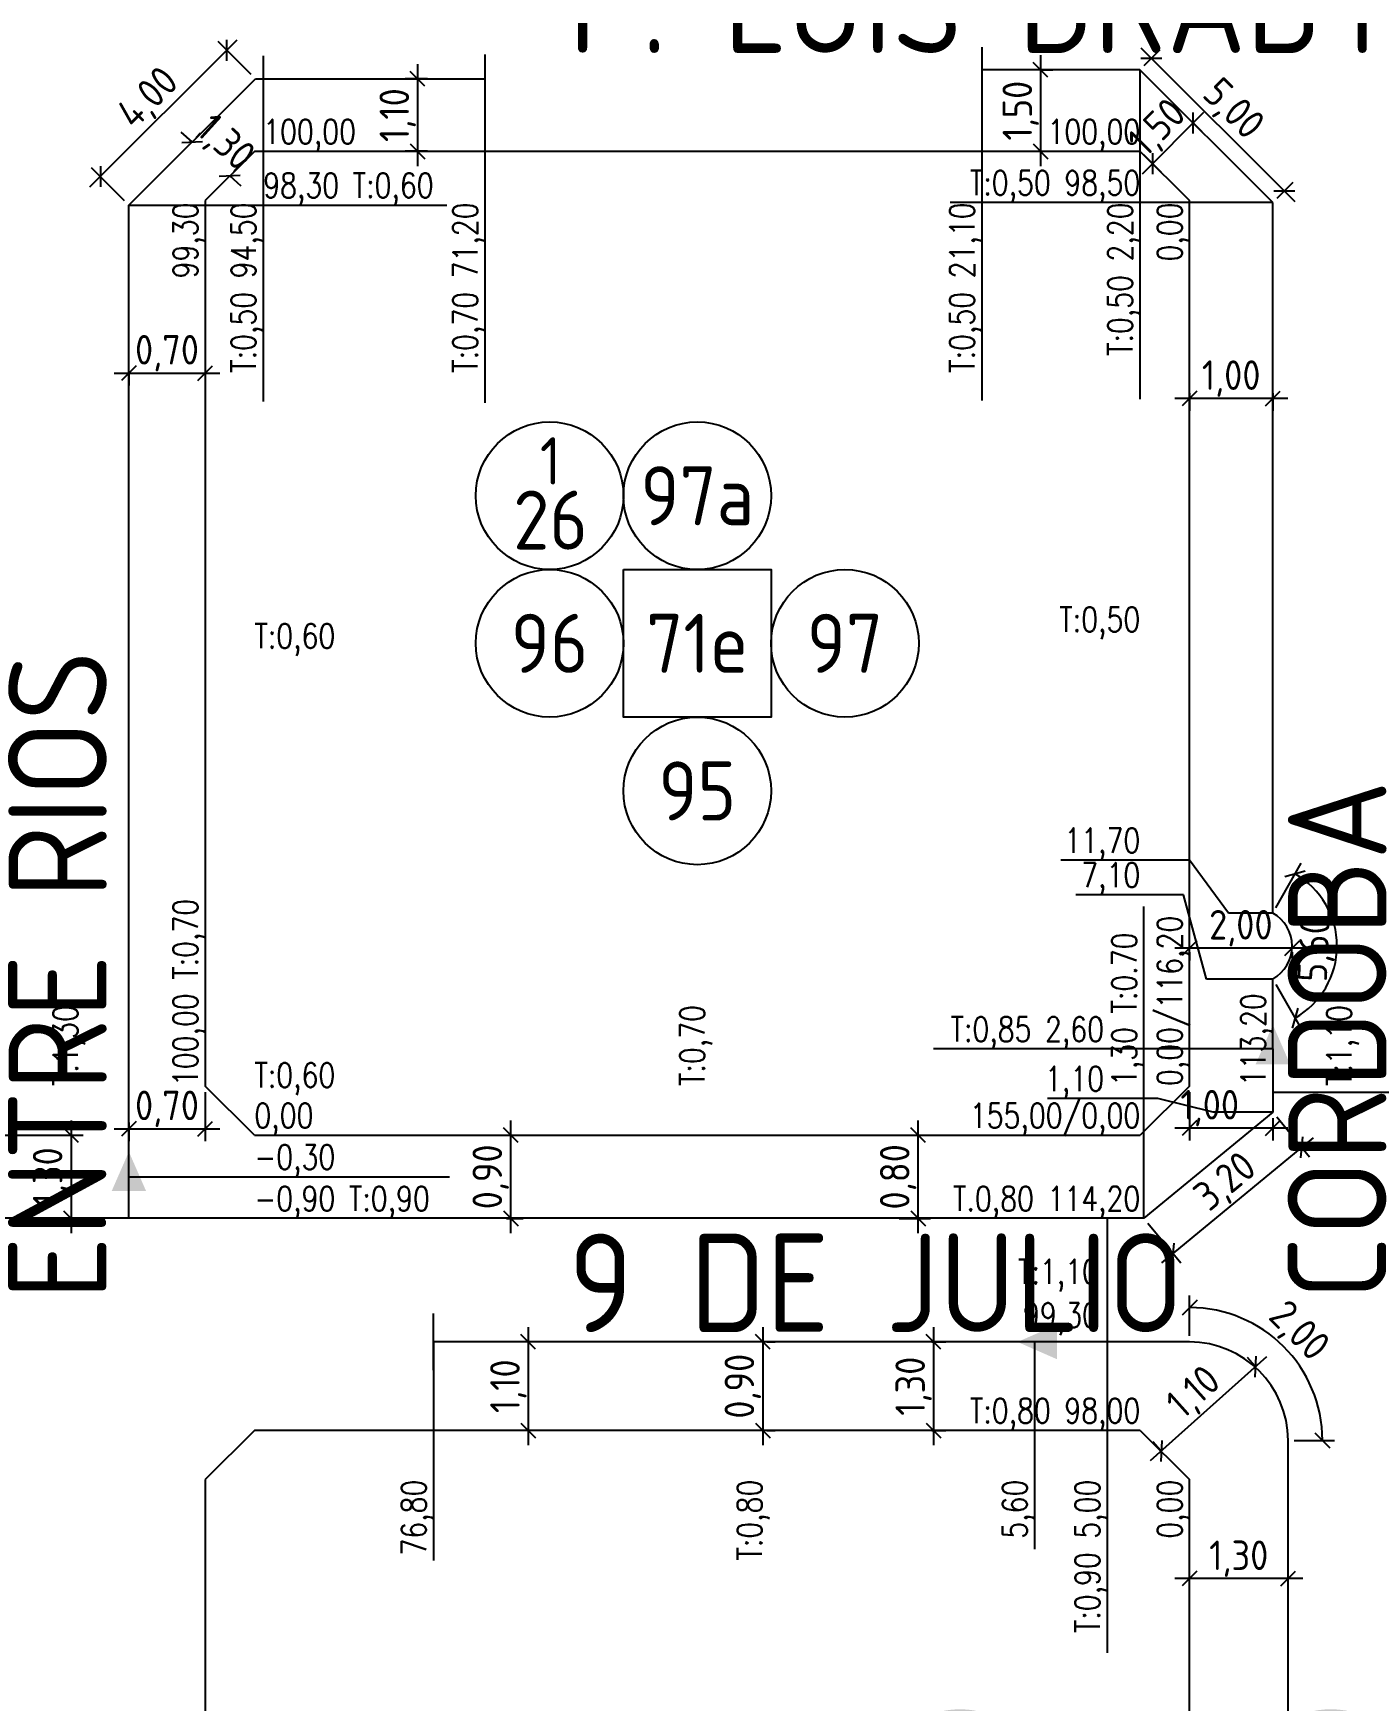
# Model space of a CAD drawing. Extents: x -48 to 13651, y -112 to 3468.
# Drawn here: x 1364.8 to 1500.2, y 1831.7 to 2001.1 of the extents above; entities that cross this region are included whole.
import ezdxf
from ezdxf.enums import TextEntityAlignment as Align

# ---------------------------------------------------------------- set-up
doc = ezdxf.new("R2010")
doc.units = 0
doc.header["$LTSCALE"] = 6
doc.header["$MEASUREMENT"] = 0
doc.linetypes.add('DOT2', pattern=[3.175, 0, -3.175])
doc.linetypes.add('HIDDEN', pattern=[0.375, 0.25, -0.125])
doc.layers.get('0').update_dxf_attribs({"linetype": 'CONTINUOUS'})
doc.layers.get('DEFPOINTS').update_dxf_attribs({"linetype": 'CONTINUOUS'})
for name, color, linetype in [('50', 41, 'CONTINUOUS'), ('63', 171, 'CONTINUOUS'), ('A50', 40, 'CONTINUOUS'), ('CAS', 7, 'CONTINUOUS'), ('CAÑERIA SIN CROQUIS', 210, 'HIDDEN'), ('COTA', 2, 'CONTINUOUS'), ('MANZANAS', 7, 'CONTINUOUS'), ('NUMERO-CROQUIS', 13, 'CONTINUOUS'), ('NUMERO-MANZANA', 4, 'CONTINUOUS'), ('PROGRESIVA', 60, 'CONTINUOUS'), ('RADIO', 4, 'DOT2'), ('REDUCCIONES', 13, 'CONTINUOUS')]:
    doc.layers.add(name, color=color, linetype=linetype)
doc.layers.add('ATENCION', color=7, linetype='CONTINUOUS', plot=False)
doc.styles.add('ABADIMTCONDE', font='isocp.shx')
doc.styles.add('GEOSLAB703LTBT', font='isocp.shx', dxfattribs={"width": 0.9, "height": 8})
doc.styles.add('ROMANS', font='romans.shx', dxfattribs={"width": 0.8, "height": 2.5})
doc.dimstyles.new('COTA02', dxfattribs={"dimtxt": 3, "dimasz": 1.5, "dimexe": 1.25, "dimexo": 0.625, "dimgap": 0.3, "dimtad": 1, "dimtoh": 1, "dimdsep": 46, "dimlunit": 6, "dimtxsty": 'ABADIMTCONDE', "dimblk1": 'OBLIQUE', "dimblk2": 'OBLIQUE', "dimsah": 1, "dimcen": 2.5, "dimdle": 1.5, "dimclrd": 60, "dimclre": 60, "dimclrt": 256, "dimadec": 0, "dimazin": 0, "dimtfac": 1, "dimtix": 1, "dimtofl": 0, "dimtmove": 0, "dimatfit": 0, "dimldrblk": 'OBLIQUE', "dimfxl": 1, "dimtolj": 1, "dimtzin": 0, "dimarcsym": 0})

# ---------------------------------------------------------------- blocks, each defined once
blk = doc.blocks.new('CUPLARED')
at = {"layer": 'REDUCCIONES'}
blk.add_lwpolyline([(4, 0, 0, 3.5, 0), (0, 0, 3.5, 3.5, 0)], format="xyseb", dxfattribs=at)
blk = doc.blocks.new('_OBLIQUE')
at = {"color": 0, "linetype": 'ByBlock'}
blk.add_line((-0.5, -0.5), (0.5, 0.5), dxfattribs=at)
blk = doc.blocks.new('*D418')
at = {"layer": 'COTA', "color": 60, "lineweight": -2, "transparency": 16777216}
for p, q in [((1491.1, 1891.01), (1494.44, 1886.96)), ((1494.81, 1888.88), (1479.39, 1876.18)), ((1478, 1880.22), (1481.34, 1876.17))]:
    blk.add_line(p, q, dxfattribs=at)
at = {"layer": 'DEFPOINTS', "color": 0, "transparency": 16777216}
for p in [(1490.71, 1891.5), (1477.61, 1880.7), (1480.55, 1877.13)]:
    blk.add_point(p, dxfattribs=at)
at = {"layer": 'COTA', "color": 60, "lineweight": -2, "transparency": 16777216, "xscale": 1.5, "yscale": 1.5, "zscale": 1.5}
for p, rotation in [((1493.65, 1887.92), 39.48043256383065), ((1480.55, 1877.13), 219.4804325638306)]:
    blk.add_blockref('_OBLIQUE', p, dxfattribs=dict(at, rotation=rotation))
at = {"layer": 'COTA', "transparency": 16777216, "insert": (1486.02, 1884.26), "char_height": 3, "attachment_point": 5, "rotation": 39.4804, "style": 'ABADIMTCONDE'}
blk.add_mtext('\\A1;3,20', dxfattribs=at)
blk = doc.blocks.new('*D419')
at = {"layer": 'COTA', "color": 60, "lineweight": -2, "transparency": 16777216}
for p, q in [((1454.67, 1879.2), (1454.67, 1890.65)), ((1452.75, 1889.15), (1455.92, 1889.15)), ((1452.75, 1880.7), (1455.92, 1880.7))]:
    blk.add_line(p, q, dxfattribs=at)
at = {"layer": 'DEFPOINTS', "color": 0, "transparency": 16777216}
for p in [(1452.13, 1889.15), (1454.67, 1889.15), (1452.13, 1880.7)]:
    blk.add_point(p, dxfattribs=at)
at = {"layer": 'COTA', "color": 60, "lineweight": -2, "transparency": 16777216, "xscale": 1.5, "yscale": 1.5, "zscale": 1.5}
for p, rotation in [((1454.67, 1889.15), 90), ((1454.67, 1880.7), 270)]:
    blk.add_blockref('_OBLIQUE', p, dxfattribs=dict(at, rotation=rotation))
at = {"layer": 'COTA', "transparency": 16777216, "insert": (1452.64, 1884.92), "char_height": 3, "attachment_point": 5, "rotation": 90, "style": 'ABADIMTCONDE'}
blk.add_mtext('\\A1;0,80', dxfattribs=at)
blk = doc.blocks.new('*D420')
at = {"layer": 'COTA', "color": 60, "lineweight": -2, "transparency": 16777216}
for p, q in [((1413.28, 1879.2), (1413.28, 1890.65)), ((1412.84, 1889.15), (1414.53, 1889.15)), ((1412.84, 1880.7), (1414.53, 1880.7))]:
    blk.add_line(p, q, dxfattribs=at)
at = {"layer": 'DEFPOINTS', "color": 0, "transparency": 16777216}
for p in [(1412.22, 1889.15), (1413.28, 1889.15), (1412.22, 1880.7)]:
    blk.add_point(p, dxfattribs=at)
at = {"layer": 'COTA', "color": 60, "lineweight": -2, "transparency": 16777216, "xscale": 1.5, "yscale": 1.5, "zscale": 1.5}
for p, rotation in [((1413.28, 1889.15), 90), ((1413.28, 1880.7), 270)]:
    blk.add_blockref('_OBLIQUE', p, dxfattribs=dict(at, rotation=rotation))
at = {"layer": 'COTA', "transparency": 16777216, "insert": (1411.25, 1884.92), "char_height": 3, "attachment_point": 5, "rotation": 90, "style": 'ABADIMTCONDE'}
blk.add_mtext('\\A1;0,90', dxfattribs=at)
blk = doc.blocks.new('*D421')
at = {"layer": 'COTA', "color": 60, "lineweight": -2, "transparency": 16777216}
for p, q in [((1382.23, 1893.52), (1382.23, 1888.55)), ((1372.99, 1889.8), (1383.73, 1889.8)), ((1374.49, 1890.43), (1374.49, 1888.55))]:
    blk.add_line(p, q, dxfattribs=at)
at = {"layer": 'DEFPOINTS', "color": 0, "transparency": 16777216}
for p in [(1382.23, 1894.15), (1374.49, 1891.05), (1382.23, 1889.8)]:
    blk.add_point(p, dxfattribs=at)
at = {"layer": 'COTA', "color": 60, "lineweight": -2, "transparency": 16777216, "xscale": 1.5, "yscale": 1.5, "zscale": 1.5, "rotation": 180}
blk.add_blockref('_OBLIQUE', (1374.49, 1889.8), dxfattribs=at)
at = {"layer": 'COTA', "color": 60, "lineweight": -2, "transparency": 16777216, "xscale": 1.5, "yscale": 1.5, "zscale": 1.5}
blk.add_blockref('_OBLIQUE', (1382.23, 1889.8), dxfattribs=at)
at = {"layer": 'COTA', "transparency": 16777216, "insert": (1378.36, 1891.83), "char_height": 3, "attachment_point": 5, "style": 'ABADIMTCONDE'}
blk.add_mtext('\\A1;0,70', dxfattribs=at)
blk = doc.blocks.new('*D422')
at = {"layer": 'COTA', "color": 60, "lineweight": -2, "transparency": 16777216}
for p, q in [((1372.99, 1966.6), (1383.73, 1966.6)), ((1374.49, 1966.61), (1374.49, 1965.35)), ((1382.23, 1966.61), (1382.23, 1965.35))]:
    blk.add_line(p, q, dxfattribs=at)
at = {"layer": 'DEFPOINTS', "color": 0, "transparency": 16777216}
for p in [(1374.49, 1967.24), (1382.23, 1967.24), (1382.23, 1966.6)]:
    blk.add_point(p, dxfattribs=at)
at = {"layer": 'COTA', "color": 60, "lineweight": -2, "transparency": 16777216, "xscale": 1.5, "yscale": 1.5, "zscale": 1.5, "rotation": 180}
blk.add_blockref('_OBLIQUE', (1374.49, 1966.6), dxfattribs=at)
at = {"layer": 'COTA', "color": 60, "lineweight": -2, "transparency": 16777216, "xscale": 1.5, "yscale": 1.5, "zscale": 1.5}
blk.add_blockref('_OBLIQUE', (1382.23, 1966.6), dxfattribs=at)
at = {"layer": 'COTA', "transparency": 16777216, "insert": (1378.36, 1968.63), "char_height": 3, "attachment_point": 5, "style": 'ABADIMTCONDE'}
blk.add_mtext('\\A1;0,70', dxfattribs=at)
blk = doc.blocks.new('*D423')
at = {"layer": 'COTA', "color": 60, "lineweight": -2, "transparency": 16777216}
for p, q in [((1380.91, 1990.1), (1379.8, 1991.1)), ((1381.33, 1990.56), (1381.75, 1991.03)), ((1384.73, 1986.65), (1385.85, 1985.64)), ((1385.15, 1987.11), (1385.57, 1987.57))]:
    blk.add_line(p, q, dxfattribs=at)
at = {"layer": 'DEFPOINTS', "color": 0, "transparency": 16777216}
for p in [(1380.91, 1990.1), (1384.73, 1986.65), (1384.73, 1986.65)]:
    blk.add_point(p, dxfattribs=at)
at = {"layer": 'COTA', "color": 60, "lineweight": -2, "transparency": 16777216, "xscale": 1.5, "yscale": 1.5, "zscale": 1.5}
for p, rotation in [((1380.91, 1990.1), 317.8885287002057), ((1384.73, 1986.65), 137.8885287002056)]:
    blk.add_blockref('_OBLIQUE', p, dxfattribs=dict(at, rotation=rotation))
at = {"layer": 'COTA', "transparency": 16777216, "insert": (1384.18, 1989.87), "char_height": 3, "attachment_point": 5, "rotation": 317.8885, "style": 'ABADIMTCONDE'}
blk.add_mtext('\\A1;1,30', dxfattribs=at)
blk = doc.blocks.new('*D424')
at = {"layer": 'COTA', "color": 60, "lineweight": -2, "transparency": 16777216}
for p, q in [((1370.53, 1985.53), (1385.5, 2000.48)), ((1386.9, 1996.96), (1383.55, 2000.3)), ((1374.05, 1984.13), (1370.7, 1987.47))]:
    blk.add_line(p, q, dxfattribs=at)
at = {"layer": 'DEFPOINTS', "color": 0, "transparency": 16777216}
for p in [(1384.44, 1999.42), (1387.34, 1996.51), (1374.49, 1983.68)]:
    blk.add_point(p, dxfattribs=at)
at = {"layer": 'COTA', "color": 60, "lineweight": -2, "transparency": 16777216, "xscale": 1.5, "yscale": 1.5, "zscale": 1.5}
for p, rotation in [((1384.44, 1999.42), 44.95704374503679), ((1371.59, 1986.59), 224.9570437450368)]:
    blk.add_blockref('_OBLIQUE', p, dxfattribs=dict(at, rotation=rotation))
at = {"layer": 'COTA', "transparency": 16777216, "insert": (1376.57, 1994.43), "char_height": 3, "attachment_point": 5, "rotation": 44.957, "style": 'ABADIMTCONDE'}
blk.add_mtext('\\A1;4,00', dxfattribs=at)
blk = doc.blocks.new('*D426')
at = {"layer": 'COTA', "color": 60, "lineweight": -2, "transparency": 16777216}
for p, q in [((1403.82, 1998.01), (1403.82, 1987.65)), ((1404.81, 1996.51), (1402.57, 1996.51)), ((1404.81, 1989.15), (1402.57, 1989.15))]:
    blk.add_line(p, q, dxfattribs=at)
at = {"layer": 'DEFPOINTS', "color": 0, "transparency": 16777216}
for p in [(1405.43, 1996.51), (1403.82, 1989.15), (1405.43, 1989.15)]:
    blk.add_point(p, dxfattribs=at)
at = {"layer": 'COTA', "color": 60, "lineweight": -2, "transparency": 16777216, "xscale": 1.5, "yscale": 1.5, "zscale": 1.5}
for p, rotation in [((1403.82, 1996.51), 90), ((1403.82, 1989.15), 270)]:
    blk.add_blockref('_OBLIQUE', p, dxfattribs=dict(at, rotation=rotation))
at = {"layer": 'COTA', "transparency": 16777216, "insert": (1401.8, 1992.83), "char_height": 3, "attachment_point": 5, "rotation": 90, "style": 'ABADIMTCONDE'}
blk.add_mtext('\\A1;1,10', dxfattribs=at)
blk = doc.blocks.new('*D427')
at = {"layer": 'COTA', "color": 60, "lineweight": -2, "transparency": 16777216}
for p, q in [((1467.11, 1998.92), (1467.11, 1987.65)), ((1467.07, 1997.42), (1468.36, 1997.42)), ((1467.07, 1989.15), (1468.36, 1989.15))]:
    blk.add_line(p, q, dxfattribs=at)
at = {"layer": 'DEFPOINTS', "color": 0, "transparency": 16777216}
for p in [(1466.45, 1997.42), (1466.45, 1989.15), (1467.11, 1989.15)]:
    blk.add_point(p, dxfattribs=at)
at = {"layer": 'COTA', "color": 60, "lineweight": -2, "transparency": 16777216, "xscale": 1.5, "yscale": 1.5, "zscale": 1.5}
for p, rotation in [((1467.11, 1997.42), 90), ((1467.11, 1989.15), 270)]:
    blk.add_blockref('_OBLIQUE', p, dxfattribs=dict(at, rotation=rotation))
at = {"layer": 'COTA', "transparency": 16777216, "insert": (1465.09, 1993.28), "char_height": 3, "attachment_point": 5, "rotation": 90, "style": 'ABADIMTCONDE'}
blk.add_mtext('\\A1;1,50', dxfattribs=at)
blk = doc.blocks.new('*D428')
at = {"layer": 'COTA', "color": 60, "lineweight": -2, "transparency": 16777216}
for p, q in [((1483.67, 1993.08), (1477.43, 1986.83)), ((1483.51, 1991.12), (1481.73, 1992.9)), ((1479.38, 1987), (1477.6, 1988.78))]:
    blk.add_line(p, q, dxfattribs=at)
at = {"layer": 'DEFPOINTS', "color": 0, "transparency": 16777216}
for p in [(1483.95, 1990.68), (1478.49, 1987.89), (1479.82, 1986.56)]:
    blk.add_point(p, dxfattribs=at)
at = {"layer": 'COTA', "color": 60, "lineweight": -2, "transparency": 16777216, "xscale": 1.5, "yscale": 1.5, "zscale": 1.5}
for p, rotation in [((1482.61, 1992.02), 45), ((1478.49, 1987.89), 225)]:
    blk.add_blockref('_OBLIQUE', p, dxfattribs=dict(at, rotation=rotation))
at = {"layer": 'COTA', "transparency": 16777216, "insert": (1479.12, 1991.39), "char_height": 3, "attachment_point": 5, "rotation": 45, "style": 'ABADIMTCONDE'}
blk.add_mtext('\\A1;1,50', dxfattribs=at)
blk = doc.blocks.new('*D429')
at = {"layer": 'COTA', "color": 60, "lineweight": -2, "transparency": 16777216}
for p, q in [((1477.3, 1999.65), (1492.94, 1984.06)), ((1477.63, 1997.86), (1479.24, 1999.48)), ((1491.15, 1984.39), (1492.76, 1986.01))]:
    blk.add_line(p, q, dxfattribs=at)
at = {"layer": 'DEFPOINTS', "color": 0, "transparency": 16777216}
for p in [(1477.19, 1997.42), (1491.88, 1985.12), (1490.71, 1983.95)]:
    blk.add_point(p, dxfattribs=at)
at = {"layer": 'COTA', "color": 60, "lineweight": -2, "transparency": 16777216, "xscale": 1.5, "yscale": 1.5, "zscale": 1.5}
for p, rotation in [((1478.36, 1998.59), 135.0958082203382), ((1491.88, 1985.12), 315.0958082203382)]:
    blk.add_blockref('_OBLIQUE', p, dxfattribs=dict(at, rotation=rotation))
at = {"layer": 'COTA', "transparency": 16777216, "insert": (1486.55, 1993.29), "char_height": 3, "attachment_point": 5, "rotation": 315.0958, "style": 'ABADIMTCONDE'}
blk.add_mtext('\\A1;5,00', dxfattribs=at)
blk = doc.blocks.new('*D430')
at = {"layer": 'COTA', "color": 60, "lineweight": -2, "transparency": 16777216}
for p, q in [((1492.21, 1964.02), (1480.73, 1964.02)), ((1482.23, 1964.57), (1482.23, 1962.77)), ((1490.71, 1964.57), (1490.71, 1962.77))]:
    blk.add_line(p, q, dxfattribs=at)
at = {"layer": 'DEFPOINTS', "color": 0, "transparency": 16777216}
for p in [(1482.23, 1965.19), (1482.23, 1964.02), (1490.71, 1965.19)]:
    blk.add_point(p, dxfattribs=at)
at = {"layer": 'COTA', "color": 60, "lineweight": -2, "transparency": 16777216, "xscale": 1.5, "yscale": 1.5, "zscale": 1.5, "rotation": 180}
blk.add_blockref('_OBLIQUE', (1482.23, 1964.02), dxfattribs=at)
at = {"layer": 'COTA', "color": 60, "lineweight": -2, "transparency": 16777216, "xscale": 1.5, "yscale": 1.5, "zscale": 1.5}
blk.add_blockref('_OBLIQUE', (1490.71, 1964.02), dxfattribs=at)
at = {"layer": 'COTA', "transparency": 16777216, "insert": (1486.47, 1966.05), "char_height": 3, "attachment_point": 5, "style": 'ABADIMTCONDE'}
blk.add_mtext('\\A1;1,00', dxfattribs=at)
blk = doc.blocks.new('*D431')
at = {"layer": 'COTA', "color": 60, "lineweight": -2, "transparency": 16777216}
for p, q in [((1494.16, 1908.16), (1480.73, 1908.16)), ((1482.23, 1907.75), (1482.23, 1906.91)), ((1492.66, 1907.75), (1492.66, 1906.91))]:
    blk.add_line(p, q, dxfattribs=at)
at = {"layer": 'DEFPOINTS', "color": 0, "transparency": 16777216}
for p in [(1482.23, 1908.38), (1482.23, 1908.16), (1492.66, 1908.38)]:
    blk.add_point(p, dxfattribs=at)
at = {"layer": 'COTA', "color": 60, "lineweight": -2, "transparency": 16777216, "xscale": 1.5, "yscale": 1.5, "zscale": 1.5, "rotation": 180}
blk.add_blockref('_OBLIQUE', (1482.23, 1908.16), dxfattribs=at)
at = {"layer": 'COTA', "color": 60, "lineweight": -2, "transparency": 16777216, "xscale": 1.5, "yscale": 1.5, "zscale": 1.5}
blk.add_blockref('_OBLIQUE', (1492.66, 1908.16), dxfattribs=at)
at = {"layer": 'COTA', "transparency": 16777216, "insert": (1487.45, 1910.19), "char_height": 3, "attachment_point": 5, "style": 'ABADIMTCONDE'}
blk.add_mtext('\\A1;2,00', dxfattribs=at)
blk = doc.blocks.new('*D432')
at = {"layer": 'COTA', "color": 60, "lineweight": -2, "transparency": 16777216}
for p, q in [((1491.01, 1912.27), (1493.58, 1916.79)), ((1491.01, 1904.48), (1493.58, 1899.97))]:
    blk.add_line(p, q, dxfattribs=at)
blk.add_arc((1488.8, 1908.38), 8.42, 299.6145, 60.3855, dxfattribs=at)
at = {"layer": 'DEFPOINTS', "color": 0, "transparency": 16777216}
for p in [(1490.71, 1911.73), (1496.71, 1911.28), (1488.8, 1908.38), (1490.71, 1905.02)]:
    blk.add_point(p, dxfattribs=at)
at = {"layer": 'COTA', "color": 60, "lineweight": -2, "transparency": 16777216, "xscale": 1.5, "yscale": 1.5, "zscale": 1.5}
for p, rotation in [((1492.96, 1915.7), 150.385496131167), ((1492.96, 1901.05), 209.6145038688406)]:
    blk.add_blockref('_OBLIQUE', p, dxfattribs=dict(at, rotation=rotation))
at = {"layer": 'COTA', "transparency": 16777216, "insert": (1495.19, 1908.06), "char_height": 3, "attachment_point": 5, "rotation": 87.1734, "style": 'ABADIMTCONDE'}
blk.add_mtext('\\A1;5,60', dxfattribs=at)
blk = doc.blocks.new('*D527')
at = {"layer": 'COTA', "color": 60, "lineweight": -2, "transparency": 16777216}
for p, q in [((1415.06, 1869.64), (1415.06, 1857.65)), ((1414.44, 1868.14), (1413.81, 1868.14)), ((1414.44, 1859.15), (1413.81, 1859.15))]:
    blk.add_line(p, q, dxfattribs=at)
at = {"layer": 'DEFPOINTS', "color": 0, "transparency": 16777216}
for p in [(1415.06, 1868.14), (1415.06, 1859.15), (1415.06, 1859.15)]:
    blk.add_point(p, dxfattribs=at)
at = {"layer": 'COTA', "color": 60, "lineweight": -2, "transparency": 16777216, "xscale": 1.5, "yscale": 1.5, "zscale": 1.5}
for p, rotation in [((1415.06, 1868.14), 90), ((1415.06, 1859.15), 270)]:
    blk.add_blockref('_OBLIQUE', p, dxfattribs=dict(at, rotation=rotation))
at = {"layer": 'COTA', "transparency": 16777216, "insert": (1413.04, 1863.64), "char_height": 3, "attachment_point": 5, "rotation": 90, "style": 'ABADIMTCONDE'}
blk.add_mtext('\\A1;1,10', dxfattribs=at)
blk = doc.blocks.new('*D528')
at = {"layer": 'COTA', "color": 60, "lineweight": -2, "transparency": 16777216}
for p, q in [((1438.89, 1869.64), (1438.89, 1857.65)), ((1439.31, 1868.14), (1440.14, 1868.14)), ((1439.31, 1859.15), (1440.14, 1859.15))]:
    blk.add_line(p, q, dxfattribs=at)
at = {"layer": 'DEFPOINTS', "color": 0, "transparency": 16777216}
for p in [(1438.69, 1868.14), (1438.69, 1859.15), (1438.89, 1859.15)]:
    blk.add_point(p, dxfattribs=at)
at = {"layer": 'COTA', "color": 60, "lineweight": -2, "transparency": 16777216, "xscale": 1.5, "yscale": 1.5, "zscale": 1.5}
for p, rotation in [((1438.89, 1868.14), 90), ((1438.89, 1859.15), 270)]:
    blk.add_blockref('_OBLIQUE', p, dxfattribs=dict(at, rotation=rotation))
at = {"layer": 'COTA', "transparency": 16777216, "insert": (1436.86, 1863.64), "char_height": 3, "attachment_point": 5, "rotation": 90, "style": 'ABADIMTCONDE'}
blk.add_mtext('\\A1;0,90', dxfattribs=at)
blk = doc.blocks.new('*D529')
at = {"layer": 'COTA', "color": 60, "lineweight": -2, "transparency": 16777216}
for p, q in [((1456.23, 1869.64), (1456.23, 1857.65)), ((1456.06, 1868.14), (1457.48, 1868.14)), ((1456.06, 1859.15), (1457.48, 1859.15))]:
    blk.add_line(p, q, dxfattribs=at)
at = {"layer": 'DEFPOINTS', "color": 0, "transparency": 16777216}
for p in [(1455.44, 1868.14), (1455.44, 1859.15), (1456.23, 1859.15)]:
    blk.add_point(p, dxfattribs=at)
at = {"layer": 'COTA', "color": 60, "lineweight": -2, "transparency": 16777216, "xscale": 1.5, "yscale": 1.5, "zscale": 1.5}
for p, rotation in [((1456.23, 1868.14), 90), ((1456.23, 1859.15), 270)]:
    blk.add_blockref('_OBLIQUE', p, dxfattribs=dict(at, rotation=rotation))
at = {"layer": 'COTA', "transparency": 16777216, "insert": (1454.21, 1863.64), "char_height": 3, "attachment_point": 5, "rotation": 90, "style": 'ABADIMTCONDE'}
blk.add_mtext('\\A1;1,30', dxfattribs=at)
blk = doc.blocks.new('*D530')
at = {"layer": 'COTA', "color": 60, "lineweight": -2, "transparency": 16777216}
for p, q in [((1490.07, 1866.62), (1478.25, 1856.06)), ((1488.9, 1865.68), (1488.12, 1866.55)), ((1479.32, 1857.11), (1478.53, 1857.99))]:
    blk.add_line(p, q, dxfattribs=at)
at = {"layer": 'DEFPOINTS', "color": 0, "transparency": 16777216}
for p in [(1489.32, 1865.21), (1479.37, 1857.06), (1479.73, 1856.65)]:
    blk.add_point(p, dxfattribs=at)
at = {"layer": 'COTA', "color": 60, "lineweight": -2, "transparency": 16777216, "xscale": 1.5, "yscale": 1.5, "zscale": 1.5}
for p, rotation in [((1488.95, 1865.62), 41.78720278974025), ((1479.37, 1857.06), 221.7872027897403)]:
    blk.add_blockref('_OBLIQUE', p, dxfattribs=dict(at, rotation=rotation))
at = {"layer": 'COTA', "transparency": 16777216, "insert": (1482.81, 1862.85), "char_height": 3, "attachment_point": 5, "rotation": 41.7872, "style": 'ABADIMTCONDE'}
blk.add_mtext('\\A1;1,10', dxfattribs=at)
blk = doc.blocks.new('*D531')
at = {"layer": 'COTA', "color": 60, "lineweight": -2, "transparency": 16777216}
for p, q in [((1493.75, 1844.09), (1480.73, 1844.09)), ((1482.23, 1841.54), (1482.23, 1845.34)), ((1492.25, 1841.54), (1492.25, 1845.34))]:
    blk.add_line(p, q, dxfattribs=at)
at = {"layer": 'DEFPOINTS', "color": 0, "transparency": 16777216}
for p in [(1482.23, 1844.09), (1482.23, 1840.91), (1492.25, 1840.91)]:
    blk.add_point(p, dxfattribs=at)
at = {"layer": 'COTA', "color": 60, "lineweight": -2, "transparency": 16777216, "xscale": 1.5, "yscale": 1.5, "zscale": 1.5, "rotation": 180}
blk.add_blockref('_OBLIQUE', (1482.23, 1844.09), dxfattribs=at)
at = {"layer": 'COTA', "color": 60, "lineweight": -2, "transparency": 16777216, "xscale": 1.5, "yscale": 1.5, "zscale": 1.5}
blk.add_blockref('_OBLIQUE', (1492.25, 1844.09), dxfattribs=at)
at = {"layer": 'COTA', "transparency": 16777216, "insert": (1487.24, 1846.11), "char_height": 3, "attachment_point": 5, "style": 'ABADIMTCONDE'}
blk.add_mtext('\\A1;1,30', dxfattribs=at)
blk = doc.blocks.new('*D533')
at = {"layer": 'COTA', "color": 60, "lineweight": -2, "transparency": 16777216}
for p, q in [((1482.25, 1868.76), (1482.25, 1872.87)), ((1492.87, 1858.14), (1496.98, 1858.14))]:
    blk.add_line(p, q, dxfattribs=at)
blk.add_arc((1482.25, 1858.14), 13.49, 360, 90, dxfattribs=at)
at = {"layer": 'DEFPOINTS', "color": 0, "transparency": 16777216}
for p in [(1482.25, 1868.14), (1493.92, 1864.88), (1482.25, 1858.14), (1492.25, 1858.14)]:
    blk.add_point(p, dxfattribs=at)
at = {"layer": 'COTA', "color": 60, "lineweight": -2, "transparency": 16777216, "xscale": 1.5, "yscale": 1.5, "zscale": 1.5}
for p, rotation in [((1482.25, 1871.62), 180.0000000000007), ((1495.73, 1858.14), 269.9999999999988)]:
    blk.add_blockref('_OBLIQUE', p, dxfattribs=dict(at, rotation=rotation))
at = {"layer": 'COTA', "transparency": 16777216, "insert": (1493.21, 1869.11), "char_height": 3, "attachment_point": 5, "rotation": 315, "style": 'ABADIMTCONDE'}
blk.add_mtext('\\A1;2,00', dxfattribs=at)
blk = doc.blocks.new('*D1085')
at = {"layer": 'COTA', "color": 60, "lineweight": -2, "transparency": 16777216}
for p, q in [((1368.61, 1890.65), (1368.61, 1879.2)), ((1347.86, 1889.15), (1369.86, 1889.15)), ((1367.41, 1880.7), (1369.86, 1880.7))]:
    blk.add_line(p, q, dxfattribs=at)
at = {"layer": 'DEFPOINTS', "color": 0, "transparency": 16777216}
for p in [(1347.23, 1889.15), (1366.78, 1880.7), (1368.61, 1880.7)]:
    blk.add_point(p, dxfattribs=at)
at = {"layer": 'COTA', "color": 60, "lineweight": -2, "transparency": 16777216, "xscale": 1.5, "yscale": 1.5, "zscale": 1.5}
for p, rotation in [((1368.61, 1889.15), 90), ((1368.61, 1880.7), 270)]:
    blk.add_blockref('_OBLIQUE', p, dxfattribs=dict(at, rotation=rotation))
at = {"layer": 'COTA', "transparency": 16777216, "insert": (1366.58, 1884.92), "char_height": 3, "attachment_point": 5, "rotation": 90, "style": 'ABADIMTCONDE'}
blk.add_mtext('\\A1;1,30', dxfattribs=at)
blk = doc.blocks.new('*D1086')
at = {"layer": 'COTA', "color": 60, "lineweight": -2, "transparency": 16777216}
for p, q in [((1482.23, 1893.52), (1482.23, 1888.63)), ((1492.21, 1889.88), (1480.73, 1889.88)), ((1490.71, 1890.87), (1490.71, 1888.63))]:
    blk.add_line(p, q, dxfattribs=at)
at = {"layer": 'DEFPOINTS', "color": 0, "transparency": 16777216}
for p in [(1482.23, 1894.15), (1490.71, 1891.5), (1482.23, 1889.88)]:
    blk.add_point(p, dxfattribs=at)
at = {"layer": 'COTA', "color": 60, "lineweight": -2, "transparency": 16777216, "xscale": 1.5, "yscale": 1.5, "zscale": 1.5, "rotation": 180}
blk.add_blockref('_OBLIQUE', (1482.23, 1889.88), dxfattribs=at)
at = {"layer": 'COTA', "color": 60, "lineweight": -2, "transparency": 16777216, "xscale": 1.5, "yscale": 1.5, "zscale": 1.5}
blk.add_blockref('_OBLIQUE', (1490.71, 1889.88), dxfattribs=at)
at = {"layer": 'COTA', "transparency": 16777216, "insert": (1484.29, 1891.9), "char_height": 3, "attachment_point": 5, "style": 'ABADIMTCONDE'}
blk.add_mtext('\\A1;1,00', dxfattribs=at)

msp = doc.modelspace()

# ---------------------------------------------------------------- linework, layer by layer
at = {"layer": '50', "ltscale": 0.1}
for p, q in [((1374.489, 1983.684), (1387.338, 1996.513)), ((1387.338, 1996.513), (1388.134, 1996.513)), ((1477.191, 1997.416), (1461.134, 1997.416)), ((1490.706, 1983.947), (1477.191, 1997.416)), ((1374.489, 1884.929), (1374.489, 1983.684)), ((1490.706, 1911.73), (1490.706, 1983.947)), ((1490.706, 1897.921), (1490.706, 1905.024)), ((1466.492, 1868.139), (1405.434, 1868.139))]:
    msp.add_line(p, q, dxfattribs=at)
msp.add_arc((1488.8, 1908.377), 3.857, 299.6145, 60.3855, dxfattribs=at)
at = {"layer": '63', "ltscale": 0.1}
for p, q in [((1490.706, 1897.921), (1490.706, 1891.496)), ((1506.183, 1893.49), (1490.706, 1893.49)), ((1490.706, 1891.496), (1477.606, 1880.704)), ((1374.489, 1880.847), (1374.489, 1884.929)), ((1477.606, 1880.704), (1357.518, 1880.704)), ((1473.863, 1880.818), (1473.863, 1868.28)), ((1482.246, 1868.139), (1466.492, 1868.139)), ((1492.246, 1759.369), (1492.246, 1858.139))]:
    msp.add_line(p, q, dxfattribs=at)
msp.add_arc((1482.246, 1858.139), 10, 0, 90, dxfattribs=at)
at = {"layer": 'A50', "ltscale": 0.1}
msp.add_line((1388.134, 1996.513), (1410.655, 1996.513), dxfattribs=at)
at = {"layer": 'CAS', "ltscale": 0.1}
for p, q in [((1461.134, 1999.749), (1461.134, 1995.084)), ((1388.134, 1998.846), (1388.134, 1994.181)), ((1410.655, 1998.988), (1410.655, 1994.039)), ((1405.434, 1865.263), (1405.434, 1871.015))]:
    msp.add_line(p, q, dxfattribs=at)
at = {"layer": 'MANZANAS'}
for p, q in [((1387.234, 1989.145), (1382.234, 1984.145)), ((1477.234, 1989.145), (1387.234, 1989.145)), ((1477.234, 1989.145), (1482.234, 1984.145)), ((1382.234, 1984.145), (1382.234, 1894.145)), ((1482.234, 1894.145), (1482.234, 1984.145)), ((1387.234, 1889.145), (1382.234, 1894.145)), ((1482.234, 1894.145), (1477.234, 1889.145)), ((1387.234, 1889.145), (1477.234, 1889.145)), ((1387.234, 1859.145), (1382.234, 1854.145)), ((1477.234, 1859.145), (1387.234, 1859.145)), ((1477.234, 1859.145), (1482.234, 1854.145)), ((1382.234, 1854.145), (1382.234, 1764.145)), ((1482.234, 1764.145), (1482.234, 1854.145))]:
    msp.add_line(p, q, dxfattribs=at)
at = {"layer": 'NUMERO-CROQUIS'}
for centre in [(1417.234, 1954.145), (1432.234, 1954.145), (1417.234, 1939.145), (1447.234, 1939.145), (1432.234, 1924.145)]:
    msp.add_circle(centre, 7.5, dxfattribs=at)
at = {"layer": 'NUMERO-MANZANA'}
msp.add_lwpolyline([(1424.734, 1946.645), (1439.734, 1946.645), (1439.734, 1931.645), (1424.734, 1931.645)], close=True, dxfattribs=at)
at = {"layer": 'PROGRESIVA'}
for p, q in [((1388.134, 1996.513), (1388.134, 1963.704)), ((1410.655, 1996.513), (1410.655, 1963.592)), ((1461.134, 1997.416), (1461.134, 1963.834)), ((1477.191, 1997.416), (1477.191, 1963.965)), ((1374.489, 1983.684), (1406.797, 1983.684)), ((1490.706, 1983.947), (1457.922, 1983.947)), ((1482.234, 1917.109), (1469.166, 1917.109)), ((1486.194, 1911.73), (1482.234, 1917.109)), ((1481.634, 1913.594), (1470.69, 1913.594)), ((1483.979, 1905.024), (1481.634, 1913.594)), ((1477.606, 1880.704), (1477.606, 1912.396)), ((1490.706, 1911.73), (1486.194, 1911.73)), ((1490.706, 1905.024), (1483.979, 1905.024)), ((1490.706, 1897.921), (1456.228, 1897.921)), ((1479.028, 1892.891), (1467.824, 1892.891)), ((1484.631, 1891.496), (1479.028, 1892.891)), ((1490.706, 1891.496), (1484.631, 1891.496)), ((1374.489, 1884.929), (1407.058, 1884.929)), ((1405.434, 1868.139), (1405.434, 1845.912)), ((1466.492, 1868.139), (1466.492, 1847.084)), ((1473.863, 1868.28), (1473.863, 1836.537))]:
    msp.add_line(p, q, dxfattribs=at)

# ---------------------------------------------------------------- block references
at = {"layer": 'CAÑERIA SIN CROQUIS', "ltscale": 0.1}
for p, rotation in [((1490.706, 1896.37), 90), ((1374.489, 1883.471), 90), ((1468.764, 1868.139), 180)]:
    msp.add_blockref('CUPLARED', p, dxfattribs=dict(at, rotation=rotation))

# ---------------------------------------------------------------- texts
at = {"layer": 'ATENCION', "style": 'GEOSLAB703LTBT'}
for s, p in [('P. LUIS BRADY', (1419.141, 2004.145)), ('9 DE JULIO', (1419.141, 1874.145))]:
    msp.add_text(s, height=10, dxfattribs=at).set_placement(p, align=Align.MIDDLE_LEFT)
for s, p in [('ENTRE RIOS', (1367.234, 1872.415)), ('CORDOBA', (1497.234, 1872.415))]:
    msp.add_text(s, height=10, rotation=90, dxfattribs=at).set_placement(p, align=Align.MIDDLE_LEFT)
at = {"layer": 'NUMERO-CROQUIS', "style": 'GEOSLAB703LTBT'}
for s, height, p in [('1', 4.8, (1417.321, 1957.685)), ('97a', 6, (1432.234, 1954.145)), ('26', 6, (1417.321, 1951.67)), ('96', 6, (1417.234, 1939.145)), ('97', 6, (1447.234, 1939.145)), ('95', 6, (1432.234, 1924.145))]:
    msp.add_text(s, height=height, dxfattribs=at).set_placement(p, align=Align.MIDDLE)
at = {"layer": 'NUMERO-MANZANA', "style": 'GEOSLAB703LTBT'}
msp.add_text('71e', height=6, dxfattribs=at).set_placement((1432.234, 1939.145), align=Align.MIDDLE)
at = {"layer": 'PROGRESIVA', "style": 'ROMANS', "width": 0.8}
for s, p in [('100,00', (1388.134, 1989.145)), ('98,30 T:0,60', (1388.134, 1983.684)), ('T:0,60', (1387.234, 1937.89)), ('T:0,60', (1387.234, 1893.255)), ('0,00', (1387.234, 1889.145)), ('-0,30', (1387.234, 1884.929)), ('-0,90 T:0,90', (1387.234, 1880.704))]:
    msp.add_text(s, height=2.5, dxfattribs=at).set_placement(p, align=Align.BOTTOM_LEFT)
for s, p in [('100,00', (1477.234, 1989.145)), ('T:0,50 98,50', (1477.234, 1983.947)), ('T:0,50', (1477.234, 1939.57)), ('11,70', (1477.234, 1917.109)), ('7,10', (1477.234, 1913.594)), ('T:0,85 2,60', (1473.556, 1897.921)), ('1,10', (1473.556, 1892.891)), ('155,00/0,00', (1477.234, 1889.145)), ('T.0,80 114,20', (1477.234, 1880.704)), ('T:1,10', (1473.039, 1873.282)), ('99,30', (1473.039, 1868.855)), ('T:0,80 98,00', (1477.234, 1859.145))]:
    msp.add_text(s, height=2.5, dxfattribs=at).set_placement(p, align=Align.BOTTOM_RIGHT)
for s, p in [('99,30', (1382.234, 1983.947)), ('T:0,50 94,50', (1388.134, 1983.947)), ('T:0,70 71,20', (1410.655, 1983.947)), ('T:0,50 21,10', (1461.134, 1983.947)), ('T:0,50 2,20', (1477.191, 1983.947)), ('0,00', (1482.234, 1983.947)), ('76,80', (1405.434, 1854.145)), ('T:0,80', (1439.555, 1854.145)), ('5,60', (1466.492, 1854.145)), ('T:0,90 5,00', (1473.863, 1854.145)), ('0,00', (1482.234, 1854.145))]:
    msp.add_text(s, height=2.5, rotation=90, dxfattribs=at).set_placement(p, align=Align.BOTTOM_RIGHT)
for s, p in [('100,00 T:0,70', (1382.234, 1894.145)), ('0,00/116,20', (1482.234, 1894.145)), ('1,30 T:0.70', (1477.606, 1894.145)), ('113,20', (1490.706, 1894.145)), ('T:1,30', (1370.041, 1894.145)), ('T:0,70', (1433.726, 1894.145)), ('T:1,10', (1499.428, 1894.145))]:
    msp.add_text(s, height=2.5, rotation=90, dxfattribs=at).set_placement(p, align=Align.BOTTOM_LEFT)
at = {"layer": 'RADIO', "color": 4, "ltscale": 0.5, "style": 'GEOSLAB703LTBT', "width": 0.9}
msp.add_text('Radio Nº 3', height=146.295, dxfattribs=at).set_placement((1209.51, 1684.027))

# ---------------------------------------------------------------- dimensions: what is measured, and where the dimension line sits
at = {"layer": 'COTA'}
for base, p1, p2, angle, text, picture, middle in [((1384.436, 1999.42), (1374.489, 1983.684), (1387.338, 1996.513), 44.95704, '4,00', '*D424', (1378.001, 1992.994)), ((1478.486, 1987.893), (1483.948, 1990.682), (1479.823, 1986.556), 225, '1,50', '*D428', (1480.548, 1989.956)), ((1480.549, 1877.131), (1490.706, 1891.496), (1477.606, 1880.704), 219.48043, '3,20', '*D418', (1487.312, 1882.702))]:
    dim = msp.add_linear_dim(base=base, p1=p1, p2=p2, angle=angle, text=text, dimstyle='COTA02', dxfattribs=at)
    dim.commit()
    dim.dimension.update_dxf_attribs({"geometry": picture, "text_midpoint": middle, "dimtype": 161})
for p1, p2, distance, text, picture, middle in [((1477.191, 1997.416), (1490.706, 1983.947), 1.658, '5,00', '*D429', (1486.548, 1993.29)), ((1380.914, 1990.098), (1384.734, 1986.645), 0, '1,30', '*D423', (1384.182, 1989.874)), ((1489.317, 1865.21), (1479.734, 1856.645), -0.55, '1,10', '*D530', (1482.81, 1862.847))]:
    dim = msp.add_aligned_dim(p1=p1, p2=p2, distance=distance, text=text, dimstyle='COTA02', dxfattribs=at)
    dim.commit()
    dim.dimension.update_dxf_attribs({"geometry": picture, "text_midpoint": middle})
for base, p1, p2, text, picture, middle in [((1403.82, 1989.145), (1405.432, 1996.513), (1405.432, 1989.145), '1,10', '*D426', (1401.795, 1992.829)), ((1467.112, 1989.145), (1466.445, 1997.416), (1466.445, 1989.145), '1,50', '*D427', (1465.087, 1993.281)), ((1413.277, 1889.145), (1412.218, 1880.704), (1412.218, 1889.145), '0,90', '*D420', (1411.252, 1884.925)), ((1454.668, 1889.145), (1452.127, 1880.704), (1452.127, 1889.145), '0,80', '*D419', (1452.643, 1884.925)), ((1415.063, 1859.145), (1415.063, 1868.139), (1415.063, 1859.145), '1,10', '*D527', (1413.038, 1863.642)), ((1438.887, 1859.145), (1438.688, 1868.139), (1438.688, 1859.145), '0,90', '*D528', (1436.862, 1863.642)), ((1456.231, 1859.145), (1455.437, 1868.139), (1455.437, 1859.145), '1,30', '*D529', (1454.206, 1863.642))]:
    dim = msp.add_linear_dim(base=base, p1=p1, p2=p2, angle=90, text=text, dimstyle='COTA02', dxfattribs=at)
    dim.commit()
    dim.dimension.update_dxf_attribs({"geometry": picture, "text_midpoint": middle})
for base, p1, p2, text, picture, middle in [((1382.234, 1966.603), (1374.489, 1967.238), (1382.234, 1967.238), '0,70', '*D422', (1378.361, 1968.628)), ((1482.234, 1964.025), (1490.706, 1965.191), (1482.234, 1965.191), '1,00', '*D430', (1486.47, 1966.05)), ((1482.234, 1908.163), (1492.657, 1908.377), (1482.234, 1908.377), '2,00', '*D431', (1487.445, 1910.189)), ((1382.234, 1889.803), (1374.489, 1891.053), (1382.234, 1894.145), '0,70', '*D421', (1378.361, 1891.828)), ((1482.234, 1844.089), (1492.246, 1840.914), (1482.234, 1840.914), '1,30', '*D531', (1487.24, 1846.114))]:
    dim = msp.add_linear_dim(base=base, p1=p1, p2=p2, text=text, dimstyle='COTA02', dxfattribs=at)
    dim.commit()
    dim.dimension.update_dxf_attribs({"geometry": picture, "text_midpoint": middle})
dim = msp.add_angular_dim_3p(base=(1496.709, 1911.276), center=(1488.8, 1908.377), p1=(1490.706, 1905.024), p2=(1490.706, 1911.73), text='5,60', dimstyle='COTA02', override={"dimadec": 4}, dxfattribs=at)
dim.commit()
dim.dimension.update_dxf_attribs({"geometry": '*D432', "text_midpoint": (1497.213, 1907.962), "dimtype": 165})
at = {"layer": 'COTA', "color": 12}
dim = msp.add_linear_dim(base=(1482.234, 1889.876), p1=(1490.706, 1891.496), p2=(1482.234, 1894.145), text='1,00', dimstyle='COTA02', dxfattribs=at)
dim.commit()
dim.dimension.update_dxf_attribs({"geometry": '*D1086', "text_midpoint": (1484.292, 1889.876), "dimtype": 160})
dim = msp.add_linear_dim(base=(1368.608, 1880.704), p1=(1347.234, 1889.145), p2=(1366.784, 1880.704), angle=90, text='1,30', dimstyle='COTA02', dxfattribs=at)
dim.commit()
dim.dimension.update_dxf_attribs({"geometry": '*D1085', "text_midpoint": (1366.583, 1884.925)})
at = {"layer": 'COTA'}
dim = msp.add_angular_dim_3p(base=(1493.925, 1864.882), center=(1482.246, 1858.139), p1=(1492.246, 1858.139), p2=(1482.246, 1868.139), text='2,00', dimstyle='COTA02', override={"dimadec": 4}, dxfattribs=at)
dim.commit()
dim.dimension.update_dxf_attribs({"geometry": '*D533', "text_midpoint": (1493.214, 1869.107)})

doc.saveas('drawing.dxf')
